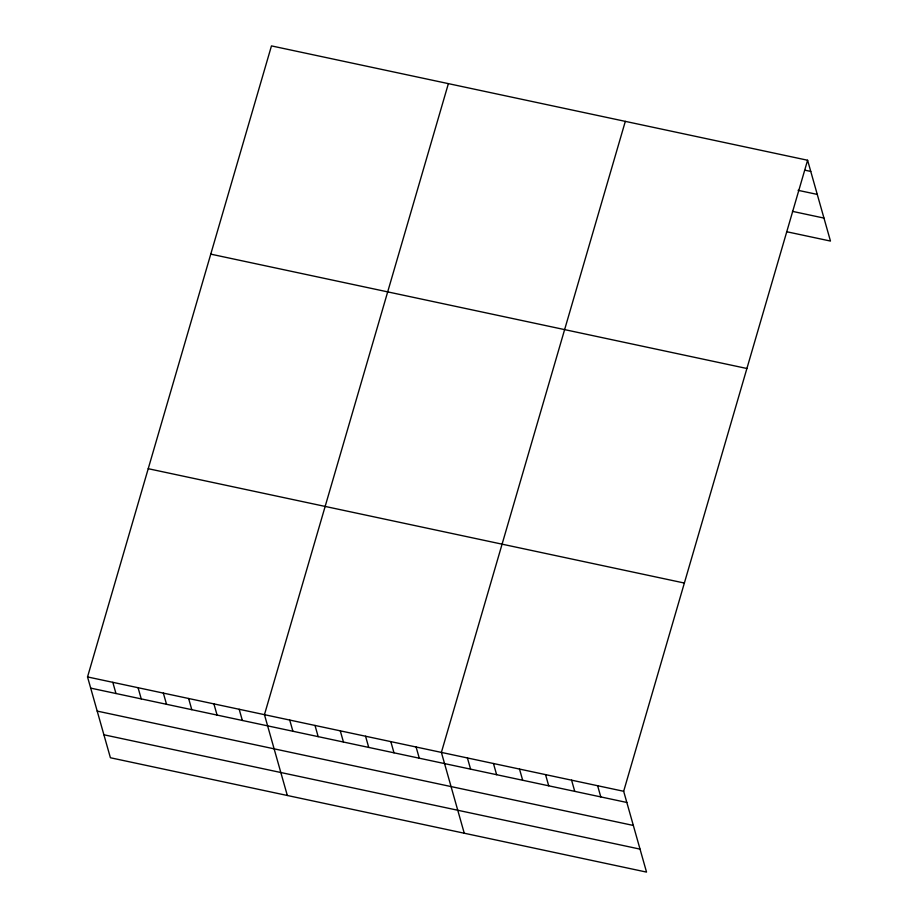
<?xml version="1.0" encoding="UTF-8"?>
<svg xmlns="http://www.w3.org/2000/svg" width="918" height="918" viewBox="0 0 918 918"><rect width="100%" height="100%" fill="white"/><g stroke="black" fill="none" stroke-linecap="round" stroke-linejoin="round"><path stroke-width="1.38" d="M807.599 160.248L623.666 791.282L646.536 872.1L110.401 757.752L87.531 676.933L271.464 45.9L807.599 160.248L830.469 241.067L786.611 231.715M448.386 83.63L264.453 714.674L287.323 795.481M625.319 121.371L441.386 752.404L464.256 833.223M805.281 170.266L810.766 171.436M798.075 190.324L817.272 194.409M792.441 211.358L823.962 218.082M210.761 254.137L746.908 368.497M148.223 468.696L684.369 583.045M87.531 676.933L623.666 791.282M90.698 688.121L626.833 802.47M97.193 711.094L633.34 825.454M103.895 734.779L640.041 849.127M597.629 785.728L600.797 796.916M571.593 780.174L574.748 791.362M545.544 774.62L548.712 785.808M519.508 769.066L522.675 780.254M493.459 763.512L496.627 774.7M467.423 757.958L470.59 769.146M416.106 747.022L419.274 758.199M390.827 741.629L393.994 752.817M365.559 736.236L368.726 747.424M340.28 730.843L343.447 742.031M315.012 725.45L318.167 736.638M289.732 720.068L292.899 731.244M239.185 709.281L242.352 720.469M213.905 703.888L217.073 715.076M188.626 698.495L191.793 709.683M163.358 693.113L166.525 704.29M138.079 687.72L141.246 698.908M112.811 682.326L115.966 693.515"/></g></svg>
